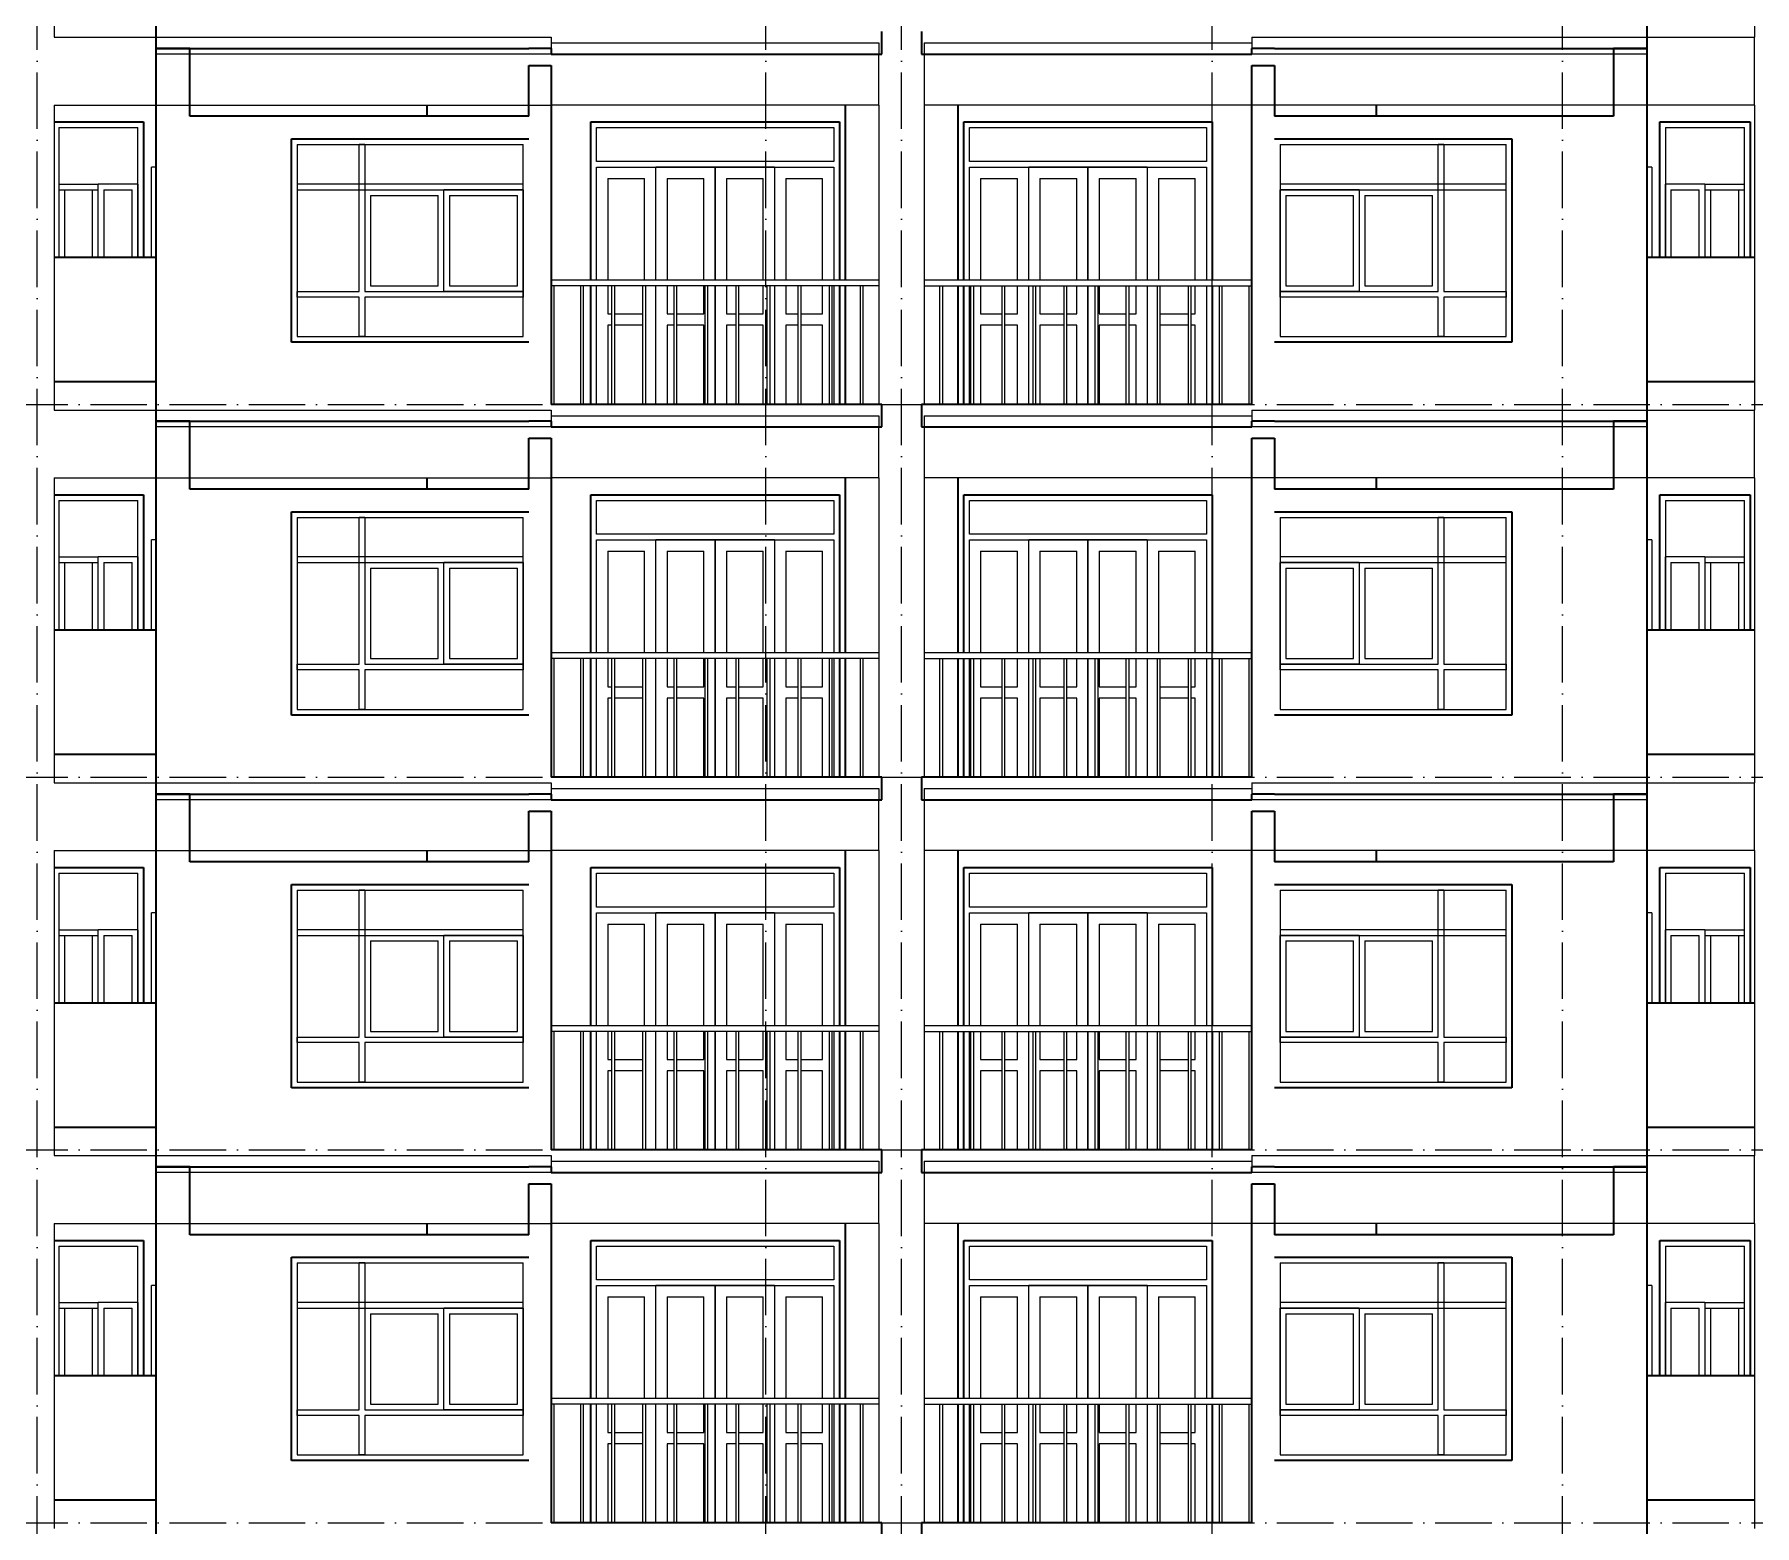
# Model space of a CAD drawing. Header units: millimetres. Extents: x -8482 to 130249, y -7482 to 93550.
# Drawn here: x 11425 to 26650, y 41675 to 54875 of the extents above; entities that cross this region are included whole.
import ezdxf

# ---------------------------------------------------------------- set-up
doc = ezdxf.new("R2010")
doc.units = ezdxf.units.MM
doc.linetypes.add('Grid Line', pattern=[14, 10, -2, 0, -2])
for name, color, linetype, lineweight in [('CUA', 31, 'Continuous', 9), ('NET CAT', 3, 'Continuous', 5), ('NET CATConcrete', 3, 'Continuous', 5), ('NET THAY 1', 41, 'Continuous', 5), ('NET THAY 2', 55, 'Continuous', 5), ('NET-THAY', 2, 'Continuous', 9), ('TRUC', 225, 'Continuous', 5)]:
    doc.layers.add(name, color=color, linetype=linetype, lineweight=lineweight)

# ---------------------------------------------------------------- blocks, each defined once
blk = doc.blocks.new('CUA LO GIA - DB6-V300-MẶT ĐỨNG TRỤC A-Q')
at = {"layer": 'CUA', "color": 90}
for p, q in [((18550, 24400), (16350, 24400)), ((16350, 24400), (16350, 23000)), ((18550, 23000), (18550, 24400)), ((16400, 24050), (16400, 24350)), ((16400, 24350), (18500, 24350)), ((18500, 24350), (18500, 24050)), ((18500, 24050), (16400, 24050)), ((16400, 24000), (18500, 24000)), ((16400, 23000), (16400, 24000)), ((16925, 23000), (16925, 24000)), ((17450, 24000), (16925, 24000)), ((17450, 24000), (17450, 23000)), ((17975, 24000), (17450, 24000)), ((17450, 23000), (17450, 24000)), ((17975, 24000), (17975, 23000)), ((18500, 24000), (18500, 23000)), ((16500, 23900), (16500, 23000)), ((16500, 23900), (16825, 23900)), ((16825, 23000), (16825, 23900)), ((17025, 23900), (17350, 23900)), ((17025, 23900), (17025, 23000)), ((17350, 23000), (17350, 23900)), ((17550, 23900), (17550, 23000)), ((17550, 23900), (17875, 23900)), ((17875, 23000), (17875, 23900)), ((18075, 23900), (18400, 23900)), ((18075, 23900), (18075, 23000)), ((18400, 23000), (18400, 23900)), ((16350, 22950), (16350, 21900)), ((16400, 21900), (16400, 22950)), ((16500, 22950), (16500, 22700)), ((16925, 21900), (16925, 22950)), ((17025, 22950), (17025, 22700)), ((17350, 22700), (17350, 22950)), ((17450, 22950), (17450, 21900)), ((17450, 21900), (17450, 22950)), ((17550, 22950), (17550, 22700)), ((17875, 22700), (17875, 22950)), ((17975, 22950), (17975, 21900)), ((18075, 22950), (18075, 22700)), ((18400, 22700), (18400, 22950)), ((18500, 22950), (18500, 21900)), ((18550, 21900), (18550, 22950)), ((16500, 22700), (16536, 22700)), ((16561, 22700), (16811, 22700)), ((17025, 22700), (17086, 22700)), ((17111, 22700), (17350, 22700)), ((17550, 22700), (17636, 22700)), ((17661, 22700), (17875, 22700)), ((18075, 22700), (18186, 22700)), ((18211, 22700), (18400, 22700)), ((16536, 22600), (16500, 22600)), ((16500, 22600), (16500, 21900)), ((16811, 22600), (16561, 22600)), ((17025, 22600), (17025, 21900)), ((17086, 22600), (17025, 22600)), ((17350, 22600), (17111, 22600)), ((17350, 21900), (17350, 22600)), ((17636, 22600), (17550, 22600)), ((17550, 22600), (17550, 21900)), ((17875, 22600), (17661, 22600)), ((17875, 21900), (17875, 22600)), ((18075, 22600), (18075, 21900)), ((18186, 22600), (18075, 22600)), ((18400, 22600), (18211, 22600)), ((18400, 21900), (18400, 22600))]:
    blk.add_line(p, q, dxfattribs=at)
blk = doc.blocks.new('X-PHONG NGU 2 - X-PHONG NGU 2_Recovery_-201132-MẶT ĐỨNG TRỤC A-Q')
at = {"layer": 'CUA', "color": 90}
for p, q in [((13750, 24200), (15750, 24200)), ((13750, 24200), (13750, 22500)), ((14350, 24200), (14300, 24200)), ((14300, 22900), (14300, 24200)), ((14350, 24200), (14350, 22900)), ((15750, 22500), (15750, 24200)), ((15750, 23850), (13750, 23850)), ((13750, 23850), (13750, 23800)), ((13750, 23800), (15750, 23800)), ((15050, 22900), (15050, 23800)), ((15750, 23800), (15050, 23800)), ((15750, 23800), (15750, 23850)), ((15750, 23800), (15750, 22900)), ((14400, 23750), (14400, 22950)), ((14400, 23750), (15000, 23750)), ((15000, 22950), (15000, 23750)), ((15100, 23750), (15700, 23750)), ((15100, 23750), (15100, 22950)), ((15700, 22950), (15700, 23750)), ((13750, 22900), (14300, 22900)), ((13750, 22850), (13750, 22900)), ((14300, 22850), (13750, 22850)), ((14300, 22500), (14300, 22850)), ((14350, 22900), (15750, 22900)), ((14350, 22850), (14350, 22500)), ((15750, 22850), (14350, 22850)), ((14400, 22950), (15000, 22950)), ((15750, 22900), (15050, 22900)), ((15100, 22950), (15700, 22950)), ((15750, 22900), (15750, 22850)), ((13750, 22500), (15750, 22500)), ((14350, 22500), (14300, 22500))]:
    blk.add_line(p, q, dxfattribs=at)
blk = doc.blocks.new('X-PHONG NGU 1 - X-PHONG NGU 850-201135-MẶT ĐỨNG TRỤC A-Q')
at = {"layer": 'CUA', "color": 90}
for p, q in [((12390, 24400), (11600, 24400)), ((12390, 24400), (12390, 23200)), ((11640, 24350), (11640, 23200)), ((11640, 24350), (12340, 24350)), ((12340, 23200), (12340, 24350)), ((11640, 23850), (11990, 23850)), ((11640, 23800), (11990, 23800)), ((11690, 23800), (11690, 23200)), ((11690, 23800), (11940, 23800)), ((11940, 23200), (11940, 23800)), ((11990, 23200), (11990, 23850)), ((12340, 23850), (11990, 23850)), ((12040, 23800), (12290, 23800)), ((12040, 23800), (12040, 23200)), ((12290, 23200), (12290, 23800)), ((12340, 23850), (12340, 23200))]:
    blk.add_line(p, q, dxfattribs=at)
blk = doc.blocks.new('Railing - 25mm-V301-MẶT ĐỨNG TRỤC A-Q')
at = {"layer": 'NET THAY 2', "color": 90, "lineweight": 9}
for p, q in [((18736, 21900), (18736, 22950)), ((18761, 21900), (18761, 22950))]:
    blk.add_line(p, q, dxfattribs=at)
blk = doc.blocks.new('Railing - 25mm-V302-MẶT ĐỨNG TRỤC A-Q')
at = {"layer": 'NET THAY 2', "color": 90, "lineweight": 9}
blk.add_line((16024, 21900), (16024, 22950), dxfattribs=at)
blk = doc.blocks.new('Railing - Railing-V311-MẶT ĐỨNG TRỤC A-Q')
for name, p in [('Railing - 25mm-V302-MẶT ĐỨNG TRỤC A-Q', (0, 3300)), ('Railing - 25mm-V301-MẶT ĐỨNG TRỤC A-Q', (-2475, 3300)), ('Railing - 25mm-V301-MẶT ĐỨNG TRỤC A-Q', (-2200, 3300)), ('Railing - 25mm-V301-MẶT ĐỨNG TRỤC A-Q', (-1925, 3300)), ('Railing - 25mm-V301-MẶT ĐỨNG TRỤC A-Q', (-1650, 3300)), ('Railing - 25mm-V301-MẶT ĐỨNG TRỤC A-Q', (-1375, 3300)), ('Railing - 25mm-V301-MẶT ĐỨNG TRỤC A-Q', (-1100, 3300)), ('Railing - 25mm-V301-MẶT ĐỨNG TRỤC A-Q', (-825, 3300)), ('Railing - 25mm-V301-MẶT ĐỨNG TRỤC A-Q', (-550, 3300)), ('Railing - 25mm-V301-MẶT ĐỨNG TRỤC A-Q', (-275, 3300)), ('Railing - 25mm-V301-MẶT ĐỨNG TRỤC A-Q', (0, 3300))]:
    blk.add_blockref(name, p)
blk = doc.blocks.new('Top Rail Type - Top Rail_Internal_-227130-MẶT ĐỨNG TRỤC A-Q')
at = {"layer": 'NET THAY 1', "color": 90, "lineweight": 9}
for p, q in [((18900, 23000), (16000, 23000)), ((18900, 22950), (16000, 22950))]:
    blk.add_line(p, q, dxfattribs=at)
blk = doc.blocks.new('CUA SAN PHOI LUA - CUA SAN PHOI LUA-201133-MẶT ĐỨNG TRỤC A-Q')
at = {"layer": 'CUA', "color": 90}
for p in [(12460, 23200), (12500, 24000)]:
    blk.add_line(p, (12460, 24000), dxfattribs=at)
blk = doc.blocks.new('CUA LO GIA - DB6-202766-MẶT ĐỨNG TRỤC A-Q')
at = {"layer": 'CUA', "color": 90}
for p, q in [((19650, 24400), (19650, 23000)), ((21850, 24400), (19650, 24400)), ((21850, 23000), (21850, 24400)), ((19700, 24050), (19700, 24350)), ((19700, 24350), (21800, 24350)), ((21800, 24350), (21800, 24050)), ((21800, 24050), (19700, 24050)), ((19700, 23000), (19700, 24000)), ((19700, 24000), (21800, 24000)), ((20225, 23000), (20225, 24000)), ((20750, 24000), (20225, 24000)), ((21275, 24000), (20750, 24000)), ((20750, 23000), (20750, 24000)), ((20750, 24000), (20750, 23000)), ((21275, 24000), (21275, 23000)), ((21800, 24000), (21800, 23000)), ((19800, 23900), (19800, 23000)), ((19800, 23900), (20125, 23900)), ((20125, 23000), (20125, 23900)), ((20325, 23900), (20650, 23900)), ((20325, 23900), (20325, 23000)), ((20650, 23000), (20650, 23900)), ((20850, 23900), (20850, 23000)), ((20850, 23900), (21175, 23900)), ((21175, 23000), (21175, 23900)), ((21375, 23900), (21700, 23900)), ((21375, 23900), (21375, 23000)), ((21700, 23000), (21700, 23900)), ((19650, 22950), (19650, 21900)), ((19700, 21900), (19700, 22950)), ((19800, 22950), (19800, 22700)), ((20125, 22700), (20125, 22950)), ((20225, 21900), (20225, 22950)), ((20325, 22950), (20325, 22700)), ((20650, 22700), (20650, 22950)), ((20750, 21900), (20750, 22950)), ((20750, 22950), (20750, 21900)), ((20850, 22950), (20850, 22700)), ((21175, 22700), (21175, 22950)), ((21275, 22950), (21275, 21900)), ((21700, 22700), (21700, 22950)), ((21800, 22950), (21800, 21900)), ((21850, 21900), (21850, 22950)), ((19800, 22700), (19989, 22700)), ((20014, 22700), (20125, 22700)), ((20325, 22700), (20539, 22700)), ((20564, 22700), (20650, 22700)), ((20850, 22700), (21089, 22700)), ((21114, 22700), (21175, 22700)), ((21389, 22700), (21639, 22700)), ((21664, 22700), (21700, 22700)), ((19989, 22600), (19800, 22600)), ((19800, 22600), (19800, 21900)), ((20125, 22600), (20014, 22600)), ((20125, 21900), (20125, 22600)), ((20325, 22600), (20325, 21900)), ((20539, 22600), (20325, 22600)), ((20650, 22600), (20564, 22600)), ((20650, 21900), (20650, 22600)), ((21089, 22600), (20850, 22600)), ((20850, 22600), (20850, 21900)), ((21175, 22600), (21114, 22600)), ((21175, 21900), (21175, 22600)), ((21639, 22600), (21389, 22600)), ((21700, 22600), (21664, 22600)), ((21700, 21900), (21700, 22600))]:
    blk.add_line(p, q, dxfattribs=at)
blk = doc.blocks.new('X-PHONG NGU 2 - X-PHONG NGU 2_Recovery_-V303-MẶT ĐỨNG TRỤC A-Q')
at = {"layer": 'CUA', "color": 90}
for p, q in [((22450, 24200), (22450, 22500)), ((22450, 24200), (24450, 24200)), ((23900, 24200), (23850, 24200)), ((23850, 22900), (23850, 24200)), ((23900, 24200), (23900, 22900)), ((24450, 22500), (24450, 24200)), ((22450, 23850), (22450, 23800)), ((24450, 23850), (22450, 23850)), ((22450, 23800), (24450, 23800)), ((23150, 23800), (22450, 23800)), ((22450, 22900), (22450, 23800)), ((23150, 23800), (23150, 22900)), ((24450, 23800), (24450, 23850)), ((22500, 23750), (22500, 22950)), ((22500, 23750), (23100, 23750)), ((23100, 22950), (23100, 23750)), ((23200, 23750), (23800, 23750)), ((23200, 23750), (23200, 22950)), ((23800, 22950), (23800, 23750)), ((22450, 22900), (23850, 22900)), ((22450, 22850), (22450, 22900)), ((23150, 22900), (22450, 22900)), ((23850, 22850), (22450, 22850)), ((22500, 22950), (23100, 22950)), ((23200, 22950), (23800, 22950)), ((23850, 22500), (23850, 22850)), ((23900, 22900), (24450, 22900)), ((23900, 22850), (23900, 22500)), ((24450, 22850), (23900, 22850)), ((24450, 22900), (24450, 22850)), ((22450, 22500), (24450, 22500)), ((23900, 22500), (23850, 22500))]:
    blk.add_line(p, q, dxfattribs=at)
blk = doc.blocks.new('X-PHONG NGU 1 - X-PHONG NGU 850-202769-MẶT ĐỨNG TRỤC A-Q')
at = {"layer": 'CUA', "color": 90}
for p, q in [((25810, 23200), (25810, 24400)), ((26610, 24400), (25810, 24400)), ((26610, 24400), (26610, 23200)), ((25860, 24350), (25860, 23200)), ((25860, 24350), (26560, 24350)), ((26560, 23200), (26560, 24350)), ((26210, 23850), (25860, 23850)), ((25860, 23200), (25860, 23850)), ((25910, 23800), (25910, 23200)), ((25910, 23800), (26160, 23800)), ((26160, 23200), (26160, 23800)), ((26210, 23850), (26210, 23200)), ((26210, 23850), (26560, 23850)), ((26210, 23800), (26560, 23800)), ((26260, 23800), (26510, 23800)), ((26260, 23800), (26260, 23200)), ((26510, 23200), (26510, 23800))]:
    blk.add_line(p, q, dxfattribs=at)
blk = doc.blocks.new('Railing - Railing-227133-MẶT ĐỨNG TRỤC A-Q')
at = {"extrusion": (0, 0, -1), "zscale": -1}
for name, p in [('Railing - 25mm-V301-MẶT ĐỨNG TRỤC A-Q', (-38200, 0)), ('Railing - 25mm-V301-MẶT ĐỨNG TRỤC A-Q', (-38475, 0)), ('Railing - 25mm-V301-MẶT ĐỨNG TRỤC A-Q', (-38750, 0)), ('Railing - 25mm-V301-MẶT ĐỨNG TRỤC A-Q', (-39025, 0)), ('Railing - 25mm-V301-MẶT ĐỨNG TRỤC A-Q', (-39300, 0)), ('Railing - 25mm-V301-MẶT ĐỨNG TRỤC A-Q', (-39575, 0)), ('Railing - 25mm-V301-MẶT ĐỨNG TRỤC A-Q', (-39850, 0)), ('Railing - 25mm-V301-MẶT ĐỨNG TRỤC A-Q', (-40125, 0)), ('Railing - 25mm-V301-MẶT ĐỨNG TRỤC A-Q', (-40400, 0)), ('Railing - 25mm-V301-MẶT ĐỨNG TRỤC A-Q', (-40675, 0)), ('Railing - 25mm-V302-MẶT ĐỨNG TRỤC A-Q', (-38200, 0))]:
    blk.add_blockref(name, p, dxfattribs=at)
blk = doc.blocks.new('Top Rail Type - Top Rail_Internal_-227134-MẶT ĐỨNG TRỤC A-Q')
at = {"layer": 'NET THAY 1', "color": 90, "lineweight": 9}
for p, q in [((22200, 23000), (19300, 23000)), ((19300, 22950), (22200, 22950))]:
    blk.add_line(p, q, dxfattribs=at)
blk = doc.blocks.new('CUA SAN PHOI LUA - CUA SAN PHOI LUA-202767-MẶT ĐỨNG TRỤC A-Q')
at = {"layer": 'CUA', "color": 90}
for q in [(25700, 24000), (25740, 23200)]:
    blk.add_line((25740, 24000), q, dxfattribs=at)
blk = doc.blocks.new('ALC1807-ASCENT PLAZA-TANG DIEN HINH-TANG 5_rvt-7-MẶT ĐỨNG TRỤC A-Q')
at = {"layer": 'NET-THAY', "color": 50, "lineweight": 35}
for p, q in [((12800, 44850), (12500, 44850)), ((12500, 44850), (12500, 41550)), ((12800, 44250), (12800, 44850)), ((25700, 44850), (25400, 44850)), ((25400, 44850), (25400, 44250)), ((25700, 41550), (25700, 44850)), ((15800, 44250), (15800, 44700)), ((15800, 44700), (16000, 44700)), ((16000, 44700), (16000, 41700)), ((22200, 41700), (22200, 44700)), ((22200, 44700), (22400, 44700)), ((22400, 44700), (22400, 44250)), ((14900, 44250), (14900, 44350)), ((18600, 44350), (18600, 42800)), ((19600, 42800), (19600, 44350)), ((23300, 44350), (23300, 44250)), ((11600, 44200), (12390, 44200)), ((12390, 44200), (12390, 43000)), ((15800, 44250), (12800, 44250)), ((16350, 42800), (16350, 44200)), ((16350, 44200), (18550, 44200)), ((18550, 44200), (18550, 42800)), ((19650, 42800), (19650, 44200)), ((19650, 44200), (21850, 44200)), ((21850, 44200), (21850, 42800)), ((25400, 44250), (22400, 44250)), ((25810, 44200), (26610, 44200)), ((25810, 43000), (25810, 44200)), ((26610, 44200), (26610, 43000)), ((13700, 42250), (13700, 44050)), ((13700, 44050), (15800, 44050)), ((22400, 44050), (24500, 44050)), ((24500, 44050), (24500, 42250)), ((12500, 43000), (11600, 43000)), ((26650, 43000), (25700, 43000)), ((16350, 41700), (16350, 42750)), ((18550, 42750), (18550, 41700)), ((18600, 42750), (18600, 41700)), ((19600, 41700), (19600, 42750)), ((19650, 41700), (19650, 42750)), ((21850, 42750), (21850, 41700)), ((15800, 42250), (13700, 42250)), ((24500, 42250), (22400, 42250)), ((12500, 41900), (11600, 41900)), ((26650, 41900), (25700, 41900)), ((18925, 41700), (16000, 41700)), ((18925, 41500), (18925, 41700)), ((22200, 41700), (19275, 41700)), ((19275, 41700), (19275, 41500))]:
    blk.add_line(p, q, dxfattribs=at)
at = {"color": 50, "lineweight": 35}
for name, p in [('X-PHONG NGU 1 - X-PHONG NGU 850-201135-MẶT ĐỨNG TRỤC A-Q', (0, 19800)), ('CUA LO GIA - DB6-V300-MẶT ĐỨNG TRỤC A-Q', (0, 19800)), ('CUA LO GIA - DB6-202766-MẶT ĐỨNG TRỤC A-Q', (0, 19800)), ('X-PHONG NGU 1 - X-PHONG NGU 850-202769-MẶT ĐỨNG TRỤC A-Q', (0, 19800)), ('X-PHONG NGU 2 - X-PHONG NGU 2_Recovery_-201132-MẶT ĐỨNG TRỤC A-Q', (0, 19800)), ('X-PHONG NGU 2 - X-PHONG NGU 2_Recovery_-V303-MẶT ĐỨNG TRỤC A-Q', (0, 19800)), ('CUA SAN PHOI LUA - CUA SAN PHOI LUA-201133-MẶT ĐỨNG TRỤC A-Q', (0, 19800)), ('CUA SAN PHOI LUA - CUA SAN PHOI LUA-202767-MẶT ĐỨNG TRỤC A-Q', (0, 19800)), ('Top Rail Type - Top Rail_Internal_-227130-MẶT ĐỨNG TRỤC A-Q', (0, 19800)), ('Top Rail Type - Top Rail_Internal_-227134-MẶT ĐỨNG TRỤC A-Q', (0, 19800)), ('Railing - Railing-V311-MẶT ĐỨNG TRỤC A-Q', (0, 16500)), ('Railing - Railing-227133-MẶT ĐỨNG TRỤC A-Q', (0, 19800))]:
    blk.add_blockref(name, p, dxfattribs=at)
blk = doc.blocks.new('ALC1807-ASCENT PLAZA-TANG DIEN HINH-TANG 5_rvt-8-MẶT ĐỨNG TRỤC A-Q')
at = {"layer": 'NET-THAY', "color": 50, "lineweight": 35}
for p, q in [((12800, 48150), (12500, 48150)), ((12500, 48150), (12500, 44850)), ((12800, 47550), (12800, 48150)), ((25700, 48150), (25400, 48150)), ((25400, 48150), (25400, 47550)), ((25700, 44850), (25700, 48150)), ((15800, 47550), (15800, 48000)), ((15800, 48000), (16000, 48000)), ((16000, 48000), (16000, 45000)), ((22200, 45000), (22200, 48000)), ((22200, 48000), (22400, 48000)), ((22400, 48000), (22400, 47550)), ((15800, 47550), (12800, 47550)), ((14900, 47550), (14900, 47650)), ((18600, 47650), (18600, 46100)), ((19600, 46100), (19600, 47650)), ((25400, 47550), (22400, 47550)), ((23300, 47650), (23300, 47550)), ((11600, 47500), (12390, 47500)), ((12390, 47500), (12390, 46300)), ((13700, 45550), (13700, 47350)), ((13700, 47350), (15800, 47350)), ((16350, 46100), (16350, 47500)), ((16350, 47500), (18550, 47500)), ((18550, 47500), (18550, 46100)), ((19650, 46100), (19650, 47500)), ((19650, 47500), (21850, 47500)), ((21850, 47500), (21850, 46100)), ((22400, 47350), (24500, 47350)), ((24500, 47350), (24500, 45550)), ((25810, 47500), (26610, 47500)), ((25810, 46300), (25810, 47500)), ((26610, 47500), (26610, 46300)), ((12500, 46300), (11600, 46300)), ((26650, 46300), (25700, 46300)), ((16350, 45000), (16350, 46050)), ((18550, 46050), (18550, 45000)), ((18600, 46050), (18600, 45000)), ((19600, 45000), (19600, 46050)), ((19650, 45000), (19650, 46050)), ((21850, 46050), (21850, 45000)), ((15800, 45550), (13700, 45550)), ((24500, 45550), (22400, 45550)), ((12500, 45200), (11600, 45200)), ((26650, 45200), (25700, 45200)), ((18925, 45000), (16000, 45000)), ((18925, 44800), (18925, 45000)), ((22200, 45000), (19275, 45000)), ((19275, 45000), (19275, 44800)), ((12500, 44850), (12800, 44850)), ((12800, 44850), (15800, 44850)), ((16000, 44850), (15800, 44850)), ((16000, 44850), (16000, 44800)), ((16000, 44800), (18925, 44800)), ((19275, 44800), (22200, 44800)), ((22400, 44850), (22200, 44850)), ((22200, 44800), (22200, 44850)), ((22400, 44850), (25400, 44850)), ((25400, 44850), (25700, 44850))]:
    blk.add_line(p, q, dxfattribs=at)
at = {"color": 50, "lineweight": 35}
for name, p in [('X-PHONG NGU 1 - X-PHONG NGU 850-201135-MẶT ĐỨNG TRỤC A-Q', (0, 23100)), ('CUA LO GIA - DB6-V300-MẶT ĐỨNG TRỤC A-Q', (0, 23100)), ('CUA LO GIA - DB6-202766-MẶT ĐỨNG TRỤC A-Q', (0, 23100)), ('X-PHONG NGU 1 - X-PHONG NGU 850-202769-MẶT ĐỨNG TRỤC A-Q', (0, 23100)), ('X-PHONG NGU 2 - X-PHONG NGU 2_Recovery_-201132-MẶT ĐỨNG TRỤC A-Q', (0, 23100)), ('X-PHONG NGU 2 - X-PHONG NGU 2_Recovery_-V303-MẶT ĐỨNG TRỤC A-Q', (0, 23100)), ('CUA SAN PHOI LUA - CUA SAN PHOI LUA-201133-MẶT ĐỨNG TRỤC A-Q', (0, 23100)), ('CUA SAN PHOI LUA - CUA SAN PHOI LUA-202767-MẶT ĐỨNG TRỤC A-Q', (0, 23100)), ('Top Rail Type - Top Rail_Internal_-227130-MẶT ĐỨNG TRỤC A-Q', (0, 23100)), ('Railing - Railing-V311-MẶT ĐỨNG TRỤC A-Q', (0, 19800)), ('Top Rail Type - Top Rail_Internal_-227134-MẶT ĐỨNG TRỤC A-Q', (0, 23100)), ('Railing - Railing-227133-MẶT ĐỨNG TRỤC A-Q', (0, 23100))]:
    blk.add_blockref(name, p, dxfattribs=at)
blk = doc.blocks.new('ALC1807-ASCENT PLAZA-TANG DIEN HINH-TANG 5_rvt-9-MẶT ĐỨNG TRỤC A-Q')
at = {"layer": 'NET-THAY', "color": 50, "lineweight": 35}
for p, q in [((12800, 51450), (12500, 51450)), ((12500, 51450), (12500, 48150)), ((12800, 50850), (12800, 51450)), ((25700, 51450), (25400, 51450)), ((25400, 51450), (25400, 50850)), ((25700, 48150), (25700, 51450)), ((15800, 50850), (15800, 51300)), ((15800, 51300), (16000, 51300)), ((16000, 51300), (16000, 48300)), ((22200, 48300), (22200, 51300)), ((22200, 51300), (22400, 51300)), ((22400, 51300), (22400, 50850)), ((14900, 50850), (14900, 50950)), ((18600, 50950), (18600, 49400)), ((19600, 49400), (19600, 50950)), ((23300, 50950), (23300, 50850)), ((11600, 50800), (12390, 50800)), ((12390, 50800), (12390, 49600)), ((15800, 50850), (12800, 50850)), ((16350, 49400), (16350, 50800)), ((16350, 50800), (18550, 50800)), ((18550, 50800), (18550, 49400)), ((19650, 49400), (19650, 50800)), ((19650, 50800), (21850, 50800)), ((21850, 50800), (21850, 49400)), ((25400, 50850), (22400, 50850)), ((25810, 50800), (26610, 50800)), ((25810, 49600), (25810, 50800)), ((26610, 50800), (26610, 49600)), ((13700, 48850), (13700, 50650)), ((13700, 50650), (15800, 50650)), ((22400, 50650), (24500, 50650)), ((24500, 50650), (24500, 48850)), ((12500, 49600), (11600, 49600)), ((26650, 49600), (25700, 49600)), ((16350, 48300), (16350, 49350)), ((18550, 49350), (18550, 48300)), ((18600, 49350), (18600, 48300)), ((19600, 48300), (19600, 49350)), ((19650, 48300), (19650, 49350)), ((21850, 49350), (21850, 48300)), ((15800, 48850), (13700, 48850)), ((24500, 48850), (22400, 48850)), ((12500, 48500), (11600, 48500)), ((26650, 48500), (25700, 48500)), ((18925, 48300), (16000, 48300)), ((18925, 48100), (18925, 48300)), ((22200, 48300), (19275, 48300)), ((19275, 48300), (19275, 48100)), ((12500, 48150), (12800, 48150)), ((12800, 48150), (15800, 48150)), ((16000, 48150), (15800, 48150)), ((16000, 48150), (16000, 48100)), ((22400, 48150), (22200, 48150)), ((22200, 48100), (22200, 48150)), ((22400, 48150), (25400, 48150)), ((25400, 48150), (25700, 48150)), ((16000, 48100), (18925, 48100)), ((19275, 48100), (22200, 48100))]:
    blk.add_line(p, q, dxfattribs=at)
at = {"color": 50, "lineweight": 35}
for name, p in [('X-PHONG NGU 1 - X-PHONG NGU 850-201135-MẶT ĐỨNG TRỤC A-Q', (0, 26400)), ('CUA LO GIA - DB6-V300-MẶT ĐỨNG TRỤC A-Q', (0, 26400)), ('CUA LO GIA - DB6-202766-MẶT ĐỨNG TRỤC A-Q', (0, 26400)), ('X-PHONG NGU 1 - X-PHONG NGU 850-202769-MẶT ĐỨNG TRỤC A-Q', (0, 26400)), ('X-PHONG NGU 2 - X-PHONG NGU 2_Recovery_-201132-MẶT ĐỨNG TRỤC A-Q', (0, 26400)), ('X-PHONG NGU 2 - X-PHONG NGU 2_Recovery_-V303-MẶT ĐỨNG TRỤC A-Q', (0, 26400)), ('CUA SAN PHOI LUA - CUA SAN PHOI LUA-201133-MẶT ĐỨNG TRỤC A-Q', (0, 26400)), ('CUA SAN PHOI LUA - CUA SAN PHOI LUA-202767-MẶT ĐỨNG TRỤC A-Q', (0, 26400)), ('Top Rail Type - Top Rail_Internal_-227130-MẶT ĐỨNG TRỤC A-Q', (0, 26400)), ('Railing - Railing-V311-MẶT ĐỨNG TRỤC A-Q', (0, 23100)), ('Top Rail Type - Top Rail_Internal_-227134-MẶT ĐỨNG TRỤC A-Q', (0, 26400)), ('Railing - Railing-227133-MẶT ĐỨNG TRỤC A-Q', (0, 26400))]:
    blk.add_blockref(name, p, dxfattribs=at)
blk = doc.blocks.new('ALC1807-ASCENT PLAZA-TANG DIEN HINH-TANG 5_rvt-10-MẶT ĐỨNG TRỤC A-Q')
at = {"layer": 'NET-THAY', "color": 50, "lineweight": 35}
for p, q in [((12800, 54750), (12500, 54750)), ((12500, 54750), (12500, 51450)), ((12800, 54150), (12800, 54750)), ((25700, 54750), (25400, 54750)), ((25400, 54750), (25400, 54150)), ((25700, 51450), (25700, 54750)), ((15800, 54150), (15800, 54600)), ((15800, 54600), (16000, 54600)), ((16000, 54600), (16000, 51600)), ((22200, 51600), (22200, 54600)), ((22200, 54600), (22400, 54600)), ((22400, 54600), (22400, 54150)), ((14900, 54150), (14900, 54250)), ((18600, 54250), (18600, 52700)), ((19600, 52700), (19600, 54250)), ((23300, 54250), (23300, 54150)), ((11600, 54100), (12390, 54100)), ((12390, 54100), (12390, 52900)), ((15800, 54150), (12800, 54150)), ((16350, 52700), (16350, 54100)), ((16350, 54100), (18550, 54100)), ((18550, 54100), (18550, 52700)), ((19650, 52700), (19650, 54100)), ((19650, 54100), (21850, 54100)), ((21850, 54100), (21850, 52700)), ((25400, 54150), (22400, 54150)), ((25810, 54100), (26610, 54100)), ((25810, 52900), (25810, 54100)), ((26610, 54100), (26610, 52900)), ((13700, 52150), (13700, 53950)), ((13700, 53950), (15800, 53950)), ((22400, 53950), (24500, 53950)), ((24500, 53950), (24500, 52150)), ((12500, 52900), (11600, 52900)), ((26650, 52900), (25700, 52900)), ((16350, 51600), (16350, 52650)), ((18550, 52650), (18550, 51600)), ((18600, 52650), (18600, 51600)), ((19600, 51600), (19600, 52650)), ((19650, 51600), (19650, 52650)), ((21850, 52650), (21850, 51600)), ((15800, 52150), (13700, 52150)), ((24500, 52150), (22400, 52150)), ((12500, 51800), (11600, 51800)), ((26650, 51800), (25700, 51800)), ((18925, 51600), (16000, 51600)), ((18925, 51400), (18925, 51600)), ((22200, 51600), (19275, 51600)), ((19275, 51600), (19275, 51400)), ((12500, 51450), (12800, 51450)), ((12800, 51450), (15800, 51450)), ((16000, 51450), (15800, 51450)), ((16000, 51450), (16000, 51400)), ((16000, 51400), (18925, 51400)), ((19275, 51400), (22200, 51400)), ((22400, 51450), (22200, 51450)), ((22200, 51400), (22200, 51450)), ((22400, 51450), (25400, 51450)), ((25400, 51450), (25700, 51450))]:
    blk.add_line(p, q, dxfattribs=at)
at = {"color": 50, "lineweight": 35}
for name, p in [('X-PHONG NGU 1 - X-PHONG NGU 850-201135-MẶT ĐỨNG TRỤC A-Q', (0, 29700)), ('CUA LO GIA - DB6-V300-MẶT ĐỨNG TRỤC A-Q', (0, 29700)), ('CUA LO GIA - DB6-202766-MẶT ĐỨNG TRỤC A-Q', (0, 29700)), ('X-PHONG NGU 1 - X-PHONG NGU 850-202769-MẶT ĐỨNG TRỤC A-Q', (0, 29700)), ('X-PHONG NGU 2 - X-PHONG NGU 2_Recovery_-201132-MẶT ĐỨNG TRỤC A-Q', (0, 29700)), ('X-PHONG NGU 2 - X-PHONG NGU 2_Recovery_-V303-MẶT ĐỨNG TRỤC A-Q', (0, 29700)), ('CUA SAN PHOI LUA - CUA SAN PHOI LUA-201133-MẶT ĐỨNG TRỤC A-Q', (0, 29700)), ('CUA SAN PHOI LUA - CUA SAN PHOI LUA-202767-MẶT ĐỨNG TRỤC A-Q', (0, 29700)), ('Top Rail Type - Top Rail_Internal_-227130-MẶT ĐỨNG TRỤC A-Q', (0, 29700)), ('Top Rail Type - Top Rail_Internal_-227134-MẶT ĐỨNG TRỤC A-Q', (0, 29700)), ('Railing - Railing-V311-MẶT ĐỨNG TRỤC A-Q', (0, 26400)), ('Railing - Railing-227133-MẶT ĐỨNG TRỤC A-Q', (0, 29700))]:
    blk.add_blockref(name, p, dxfattribs=at)
blk = doc.blocks.new('ALC1807-ASCENT PLAZA-TANG DIEN HINH-TANG 5_rvt-11-MẶT ĐỨNG TRỤC A-Q')
at = {"layer": 'NET-THAY', "color": 50, "lineweight": 35}
for p, q in [((12500, 58050), (12500, 54750)), ((25700, 54750), (25700, 58050)), ((18925, 54700), (18925, 54900)), ((19275, 54900), (19275, 54700)), ((12500, 54750), (12800, 54750)), ((12800, 54750), (15800, 54750)), ((16000, 54750), (15800, 54750)), ((16000, 54750), (16000, 54700)), ((16000, 54700), (18925, 54700)), ((19275, 54700), (22200, 54700)), ((22400, 54750), (22200, 54750)), ((22200, 54700), (22200, 54750)), ((22400, 54750), (25400, 54750)), ((25400, 54750), (25700, 54750))]:
    blk.add_line(p, q, dxfattribs=at)

msp = doc.modelspace()

# ---------------------------------------------------------------- linework, layer by layer
at = {"layer": 'NET CAT'}
for p, q in [((11599.9, 57550), (11599.9, 54850)), ((26649.9, 57550), (26649.9, 54850)), ((11599.9, 54250), (11599.9, 51550)), ((18899.9, 54250), (18899.9, 51600)), ((19299.9, 54250), (19299.9, 51600)), ((26649.9, 54250), (26649.9, 51550)), ((11599.9, 50950), (11599.9, 48250)), ((18899.9, 50950), (18899.9, 48300)), ((19299.9, 50950), (19299.9, 48300)), ((26649.9, 50950), (26649.9, 48250)), ((11599.9, 47650), (11599.9, 44950)), ((18899.9, 47650), (18899.9, 45000)), ((19299.9, 47650), (19299.9, 45000)), ((26649.9, 47650), (26649.9, 44950)), ((11599.9, 44350), (11599.9, 41650)), ((18899.9, 44350), (18899.9, 41700)), ((19299.9, 44350), (19299.9, 41700)), ((26649.9, 44350), (26649.9, 41650))]:
    msp.add_line(p, q, dxfattribs=at)
at = {"layer": 'NET CATConcrete'}
for p, q in [((11599.9, 54850), (12499.9, 54850)), ((12499.9, 54700), (12499.9, 54850)), ((25699.9, 54850), (26649.9, 54850)), ((25699.9, 54850), (25699.9, 54700)), ((26649.9, 54250), (26649.9, 54850)), ((15999.9, 54700), (12499.9, 54700)), ((18899.9, 54700), (15999.9, 54700)), ((18899.9, 54250), (18899.9, 54700)), ((22199.9, 54700), (19299.9, 54700)), ((19299.9, 54700), (19299.9, 54250)), ((25699.9, 54700), (22199.9, 54700)), ((11599.9, 54250), (15999.9, 54250)), ((18899.9, 54250), (15999.9, 54250)), ((22199.9, 54250), (19299.9, 54250)), ((26649.9, 54250), (22199.9, 54250)), ((11599.9, 51550), (12499.9, 51550)), ((12499.9, 51400), (12499.9, 51550)), ((25699.9, 51550), (26649.9, 51550)), ((25699.9, 51550), (25699.9, 51400)), ((26649.9, 50950), (26649.9, 51550)), ((15999.9, 51400), (12499.9, 51400)), ((18899.9, 51400), (15999.9, 51400)), ((18899.9, 50950), (18899.9, 51400)), ((22199.9, 51400), (19299.9, 51400)), ((19299.9, 51400), (19299.9, 50950)), ((25699.9, 51400), (22199.9, 51400)), ((11599.9, 50950), (15999.9, 50950)), ((18899.9, 50950), (15999.9, 50950)), ((22199.9, 50950), (19299.9, 50950)), ((26649.9, 50950), (22199.9, 50950)), ((11599.9, 48250), (12499.9, 48250)), ((12499.9, 48100), (12499.9, 48250)), ((25699.9, 48250), (26649.9, 48250)), ((25699.9, 48250), (25699.9, 48100)), ((26649.9, 47650), (26649.9, 48250)), ((15999.9, 48100), (12499.9, 48100)), ((18899.9, 48100), (15999.9, 48100)), ((18899.9, 47650), (18899.9, 48100)), ((22199.9, 48100), (19299.9, 48100)), ((19299.9, 48100), (19299.9, 47650)), ((25699.9, 48100), (22199.9, 48100)), ((11599.9, 47650), (15999.9, 47650)), ((18899.9, 47650), (15999.9, 47650)), ((22199.9, 47650), (19299.9, 47650)), ((26649.9, 47650), (22199.9, 47650)), ((11599.9, 44950), (12499.9, 44950)), ((12499.9, 44800), (12499.9, 44950)), ((25699.9, 44950), (26649.9, 44950)), ((25699.9, 44950), (25699.9, 44800)), ((26649.9, 44350), (26649.9, 44950)), ((15999.9, 44800), (12499.9, 44800)), ((18899.9, 44800), (15999.9, 44800)), ((18899.9, 44350), (18899.9, 44800)), ((22199.9, 44800), (19299.9, 44800)), ((19299.9, 44800), (19299.9, 44350)), ((25699.9, 44800), (22199.9, 44800)), ((11599.9, 44350), (15999.9, 44350)), ((18899.9, 44350), (15999.9, 44350)), ((22199.9, 44350), (19299.9, 44350)), ((26649.9, 44350), (22199.9, 44350))]:
    msp.add_line(p, q, dxfattribs=at)
at = {"layer": 'NET-THAY'}
for p, q in [((12499.9, 54850), (15999.9, 54850)), ((12499.9, 54850), (12499.9, 54700)), ((15999.9, 54850), (15999.9, 54700)), ((22199.9, 54850), (25699.9, 54850)), ((22199.9, 54850), (22199.9, 54700)), ((25699.9, 54850), (25699.9, 54700)), ((18899.9, 54700), (12499.9, 54700)), ((15999.9, 54800), (18899.9, 54800)), ((18899.9, 54800), (18899.9, 54700)), ((19299.9, 54800), (22199.9, 54800)), ((19299.9, 54800), (19299.9, 54700)), ((25699.9, 54700), (19299.9, 54700)), ((12499.9, 51550), (15999.9, 51550)), ((12499.9, 51550), (12499.9, 51400)), ((15999.9, 51550), (15999.9, 51400)), ((15999.9, 51500), (18899.9, 51500)), ((18899.9, 51500), (18899.9, 51400)), ((19299.9, 51500), (22199.9, 51500)), ((19299.9, 51500), (19299.9, 51400)), ((22199.9, 51550), (25699.9, 51550)), ((22199.9, 51550), (22199.9, 51400)), ((25699.9, 51550), (25699.9, 51400)), ((18899.9, 51400), (12499.9, 51400)), ((25699.9, 51400), (19299.9, 51400)), ((12499.9, 48250), (15999.9, 48250)), ((12499.9, 48250), (12499.9, 48100)), ((15999.9, 48250), (15999.9, 48100)), ((15999.9, 48200), (18899.9, 48200)), ((18899.9, 48200), (18899.9, 48100)), ((19299.9, 48200), (22199.9, 48200)), ((19299.9, 48200), (19299.9, 48100)), ((22199.9, 48250), (25699.9, 48250)), ((22199.9, 48250), (22199.9, 48100)), ((25699.9, 48250), (25699.9, 48100)), ((18899.9, 48100), (12499.9, 48100)), ((25699.9, 48100), (19299.9, 48100)), ((12499.9, 44950), (15999.9, 44950)), ((12499.9, 44950), (12499.9, 44800)), ((15999.9, 44950), (15999.9, 44800)), ((22199.9, 44950), (25699.9, 44950)), ((22199.9, 44950), (22199.9, 44800)), ((25699.9, 44950), (25699.9, 44800)), ((18899.9, 44800), (12499.9, 44800)), ((15999.9, 44900), (18899.9, 44900)), ((18899.9, 44900), (18899.9, 44800)), ((19299.9, 44900), (22199.9, 44900)), ((19299.9, 44900), (19299.9, 44800)), ((25699.9, 44800), (19299.9, 44800))]:
    msp.add_line(p, q, dxfattribs=at)
at = {"layer": 'TRUC', "linetype": 'Grid Line', "ltscale": 50}
for p, q in [((11449.9, -6170.4), (11449.9, 93540.4)), ((17899.9, -6170.4), (17899.9, 93540.4)), ((19099.9, -6170.4), (19099.9, 93540.4)), ((21849.9, -6170.4), (21849.9, 93540.4)), ((24949.9, -6170.4), (24949.9, 93540.4)), ((-8381.6, 51600), (51521, 51600)), ((-8381.6, 48300), (51521, 48300)), ((-8381.6, 45000), (51521, 45000)), ((-8381.6, 41700), (51521, 41700))]:
    msp.add_line(p, q, dxfattribs=at)

# ---------------------------------------------------------------- block references
at = {"lineweight": 5}
for name in ['ALC1807-ASCENT PLAZA-TANG DIEN HINH-TANG 5_rvt-11-MẶT ĐỨNG TRỤC A-Q', 'ALC1807-ASCENT PLAZA-TANG DIEN HINH-TANG 5_rvt-10-MẶT ĐỨNG TRỤC A-Q', 'ALC1807-ASCENT PLAZA-TANG DIEN HINH-TANG 5_rvt-9-MẶT ĐỨNG TRỤC A-Q', 'ALC1807-ASCENT PLAZA-TANG DIEN HINH-TANG 5_rvt-8-MẶT ĐỨNG TRỤC A-Q', 'ALC1807-ASCENT PLAZA-TANG DIEN HINH-TANG 5_rvt-7-MẶT ĐỨNG TRỤC A-Q']:
    msp.add_blockref(name, (0, 0), dxfattribs=at)

doc.saveas('drawing.dxf')
